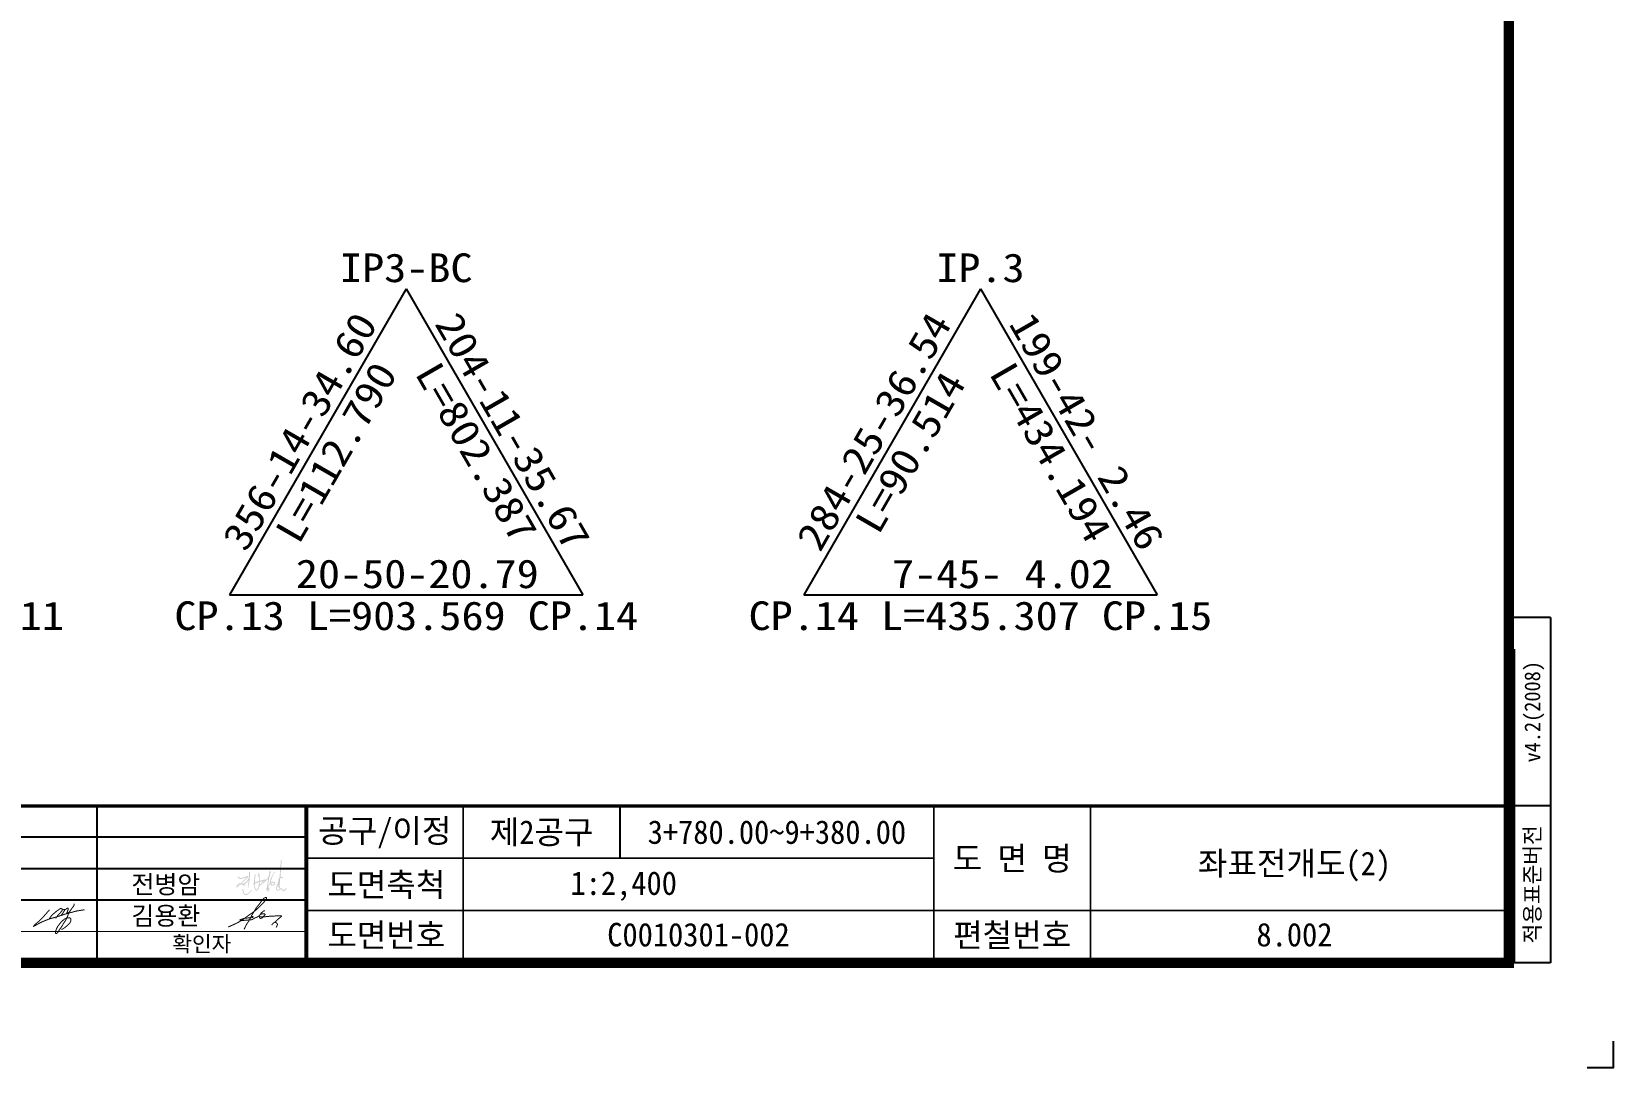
# Model space of a CAD drawing. Header units: millimetres. Extents: x 3683 to 4524, y 883 to 1477.
# Drawn here: x 4221.6 to 4524.2, y 883.3 to 1081.4 of the extents above; entities that cross this region are included whole.
import ezdxf
from ezdxf.enums import TextEntityAlignment as Align

# ---------------------------------------------------------------- set-up
doc = ezdxf.new("R2010")
doc.units = ezdxf.units.MM
for name, color, linetype in [('CA-ALGN-IPLN', 1, 'Continuous'), ('CA-ALGN-TEXT', 3, 'Continuous'), ('CA-TEXT', 3, 'Continuous'), ('CX-BORD', 3, 'Continuous'), ('CX-BORD-LIN1', 4, 'Continuous'), ('CX-BORD-LIN2', 3, 'Continuous'), ('CX-BORD-TEX2', 7, 'Continuous'), ('CX-BORD-TEX3', 6, 'Continuous'), ('CX-MISC', 2, 'Continuous')]:
    doc.layers.add(name, color=color, linetype=linetype)
doc.styles.add('RP2', font='DotumChe.ttf')
doc.styles.add('TB_TEXT', font='DotumChe.ttf')
doc.styles.add('TB_WBTXT', font='H2GTRE.TTF')
doc.styles.add('TB_WMTXT', font='DotumChe.ttf')

# ---------------------------------------------------------------- blocks, each defined once
blk = doc.blocks.new('CXBLKA1-KHCA')
at = {"layer": 'CX-BORD-TEX3'}
h = blk.add_hatch(color=256, dxfattribs=at)
h.paths.add_polyline_path([(561.18, 19.68), (561.15, 19.63), (561.07, 19.12), (560.88, 16.41), (560.66, 15.98), (560.6, 15.39), (560.35, 14.81), (560.21, 14.18), (560.3, 13.84), (560.57, 13.79), (561.17, 14.08), (561.31, 14.01), (561.49, 13.7), (561.73, 13.72), (562.18, 14.08), (562.2, 14.24), (562.13, 14.28), (561.7, 13.91), (561.56, 13.89), (561.29, 14.25), (561.05, 14.22), (560.54, 13.95), (560.4, 13.98), (560.39, 14.28), (560.53, 14.8), (560.59, 14.88), (560.61, 14.81), (560.64, 14.48), (560.81, 14.22), (560.89, 14.22), (560.93, 14.3), (560.87, 14.49), (560.96, 15.86), (561.02, 16.27), (561.2, 16.25), (561.41, 16.18), (561.51, 16.12), (561.58, 16.24), (561.4, 16.4), (561.21, 16.45), (561.05, 16.44), (561.19, 18.6), (561.31, 19.6), (561.23, 19.67)])
h.paths.add_polyline_path([(559.57, 15.36), (559.51, 15.32), (559.23, 15.19), (559.29, 15.09), (559.44, 14.95), (559.66, 14.94), (559.82, 15.11), (559.82, 15.32), (559.71, 15.36)], flags=16)
h.paths.add_polyline_path([(558.67, 14.1), (558.61, 14.03), (558.55, 14.06), (558.52, 14.01), (558.59, 13.89), (558.64, 13.84), (558.69, 13.92), (558.74, 14.07), (558.73, 14.17)], flags=16)
h.paths.add_polyline_path([(557.28, 15.56), (557.09, 15.51), (557.08, 15.1), (557.05, 15.09), (557.05, 14.98), (557.17, 15), (557.94, 15.5), (558.1, 15.69), (558.02, 15.71), (557.97, 15.66), (557.86, 15.67), (557.58, 15.35), (557.45, 15.28), (557.4, 15.33), (557.55, 15.61), (557.49, 15.63)], flags=16)
h.paths.add_polyline_path([(556.14, 15.1), (556.16, 15.2), (556.28, 15.19), (556.9, 15.46), (556.93, 15.23), (556.83, 14.51), (556.58, 14.02), (556.42, 13.97), (556.27, 14.14), (556.13, 14.68)], flags=16)
h.paths.add_polyline_path([(556.27, 16.9), (556.16, 16.99), (556.11, 16.89), (556.02, 15.96), (555.97, 15.24), (555.78, 15.15), (555.88, 15.02), (555.96, 15.04), (556.03, 14.3), (556.28, 13.85), (556.57, 13.81), (556.92, 14.26), (557.02, 14.71), (557.97, 15.36), (558.7, 16.11), (558.54, 14.98), (558.49, 14.61), (558.37, 14.3), (558.36, 13.92), (558.56, 13.7), (558.76, 13.7), (558.92, 13.98), (558.89, 14.41), (558.79, 14.43), (558.69, 14.39), (558.64, 14.35), (558.62, 14.41), (558.65, 14.54), (559.02, 15), (559.03, 15.05), (559.15, 15.07), (559.24, 14.89), (559.41, 14.77), (559.81, 14.85), (559.99, 15.09), (559.97, 15.34), (559.77, 15.52), (559.44, 15.48), (559.22, 15.37), (559.22, 15.72), (559.7, 16.95), (559.96, 17.25), (559.96, 17.4), (560.09, 17.58), (560, 17.56), (559.5, 16.8), (559.14, 16.01), (559.07, 15.62), (559.05, 15.24), (558.71, 14.86), (558.66, 14.89), (558.88, 16.14), (559.15, 17.21), (559.13, 17.59), (559.06, 17.64), (558.96, 17.51), (558.92, 17.18), (558.81, 16.64), (558.58, 16.19), (558.26, 15.83), (558.02, 15.95), (557.8, 15.89), (557.76, 15.83), (557.41, 15.77), (557.06, 15.67), (557.02, 17.04), (556.93, 17.11), (556.83, 17.08), (556.82, 16.92), (556.75, 16.8), (556.75, 16.64), (556.9, 16.63), (556.91, 15.65), (556.14, 15.35), (556.23, 16.47)])
h.paths.add_polyline_path([(553.83, 14.15), (553.9, 14.14), (554, 13.51), (554.26, 13.13), (554.6, 13.13), (555.02, 13.4), (555.45, 13.97), (555.54, 14.06), (555.56, 13.9), (555.08, 13.28), (554.6, 12.96), (554.21, 12.97), (553.92, 13.32), (553.79, 13.61), (553.76, 14.06)])
h.paths.add_polyline_path([(553.01, 14.94), (552.99, 14.92), (552.85, 14.79), (552.84, 14.71), (552.95, 14.74), (553.26, 15.05), (553.23, 15.07), (553.12, 15.02)], flags=16)
h.paths.add_polyline_path([(552.85, 16.39), (552.85, 16.51), (553.01, 16.5), (553.06, 16.45), (553.31, 16.21), (553.57, 16.22), (554.62, 16.56), (554.83, 16.55), (554.95, 16.46), (554.86, 16.36), (554.3, 15.87), (553.62, 15.18), (553.87, 15.06), (554.54, 15.51), (555.01, 16.23), (555.05, 17.42), (555.18, 17.42), (555.23, 16.77), (554.96, 14.35), (554.88, 14.45), (554.94, 15.73), (554.52, 15.27), (554.2, 15.04), (554.24, 14.83), (554.15, 14.77), (553.53, 15.01), (553.4, 14.98), (552.66, 14.38), (552.59, 14.53), (552.72, 14.87), (553.13, 15.2), (553.5, 15.22), (554.55, 16.32), (554.51, 16.36), (553.71, 16.1), (553.31, 16.02), (553, 16.19)])
at = {"layer": 'CX-BORD-LIN1', "const_width": 2}
blk.add_lwpolyline([(796, 0), (0, 0), (0, 554), (796, 554)], close=True, dxfattribs=at)
at = {"layer": 'CX-BORD-LIN1'}
for points, const_width in [([(796, 30), (0, 30)], 0.6), ([(566, 0), (566, 30)], 0.8), ([(566, 0), (566, 30)], 0.6), ([(686, 0), (686, 30)], 0.3), ([(566, 6), (270, 6)], 0.2)]:
    blk.add_lwpolyline(points, dxfattribs=dict(at, const_width=const_width))
blk.add_lwpolyline([(526, 0), (526, 30)], dxfattribs=at)
at = {"layer": 'CX-BORD-LIN2'}
for p, q in [((804, 66.03), (796, 66.03)), ((804, 66.03), (804, 0)), ((797, 60), (797, 0)), ((804, 30), (796, 30)), ((804, 0), (797, 0))]:
    blk.add_line(p, q, dxfattribs=at)
at = {"layer": 'CX-BORD-LIN2', "const_width": 0.3}
for points in [[(596, 0), (596, 30)], [(716, 0), (716, 30)], [(686, 20), (566, 20)], [(796, 10), (566, 10)]]:
    blk.add_lwpolyline(points, dxfattribs=at)
at = {"layer": 'CX-BORD-LIN2'}
for points in [[(626, 20), (626, 30)], [(566, 24), (270, 24)], [(566, 18), (270, 18)], [(566, 12), (270, 12)]]:
    blk.add_lwpolyline(points, dxfattribs=at)
at = {"layer": 'CX-BORD-TEX3', "const_width": 0.188}
for points in [[(551.05, 6.85), (551.38, 6.99), (551.66, 7.12), (551.91, 7.23), (552.13, 7.33), (552.32, 7.42), (552.49, 7.5), (552.64, 7.57), (552.78, 7.65), (552.92, 7.72), (553.05, 7.79), (553.18, 7.86), (553.3, 7.93), (553.42, 8), (553.54, 8.07), (553.65, 8.14), (553.76, 8.21), (553.87, 8.28), (553.97, 8.35), (554.07, 8.43), (554.17, 8.5), (554.27, 8.57), (554.36, 8.65), (554.46, 8.72), (554.56, 8.8), (554.66, 8.87), (554.76, 8.94), (554.86, 9.01), (554.96, 9.09), (555.06, 9.16), (555.16, 9.23), (555.26, 9.3), (555.36, 9.36), (555.46, 9.43), (555.56, 9.5), (555.65, 9.57), (555.74, 9.63), (555.84, 9.7), (555.92, 9.76), (556.01, 9.83), (556.1, 9.89), (556.18, 9.96), (556.26, 10.03), (556.34, 10.09), (556.42, 10.16), (556.49, 10.23), (556.56, 10.29), (556.63, 10.35), (556.69, 10.42), (556.75, 10.48), (556.81, 10.53), (556.87, 10.59), (556.92, 10.65), (556.98, 10.7), (557.03, 10.76), (557.09, 10.81), (557.14, 10.87), (557.2, 10.92), (557.26, 10.98), (557.32, 11.04), (557.38, 11.09), (557.44, 11.15), (557.5, 11.21), (557.56, 11.26), (557.62, 11.32), (557.67, 11.37), (557.72, 11.43), (557.77, 11.48), (557.82, 11.54), (557.87, 11.59), (557.91, 11.64), (557.95, 11.69), (557.99, 11.74), (558.03, 11.79), (558.06, 11.84), (558.09, 11.89), (558.13, 11.93), (558.15, 11.98), (558.18, 12.02), (558.21, 12.06), (558.24, 12.1), (558.27, 12.14), (558.29, 12.17), (558.31, 12.21), (558.34, 12.24), (558.36, 12.27), (558.37, 12.3), (558.38, 12.33), (558.39, 12.35), (558.39, 12.38), (558.39, 12.41), (558.39, 12.44), (558.37, 12.46), (558.36, 12.48), (558.34, 12.5), (558.31, 12.51), (558.28, 12.52), (558.25, 12.52), (558.21, 12.51), (558.17, 12.5), (558.12, 12.48), (558.07, 12.46), (558.03, 12.44), (557.97, 12.4), (557.92, 12.37), (557.87, 12.33), (557.82, 12.29), (557.77, 12.24), (557.71, 12.19), (557.66, 12.14), (557.61, 12.08), (557.56, 12.02), (557.51, 11.96), (557.46, 11.89), (557.42, 11.83), (557.37, 11.76), (557.33, 11.7), (557.28, 11.63), (557.24, 11.56), (557.19, 11.5), (557.15, 11.43), (557.1, 11.37), (557.06, 11.31), (557.01, 11.25), (556.97, 11.2), (556.92, 11.14), (556.87, 11.08), (556.82, 11.02), (556.78, 10.96), (556.73, 10.9), (556.68, 10.84), (556.63, 10.78), (556.58, 10.71), (556.53, 10.64), (556.47, 10.57), (556.42, 10.49), (556.37, 10.41), (556.31, 10.32), (556.25, 10.23), (556.19, 10.14), (556.14, 10.05), (556.08, 9.95), (556.02, 9.86), (555.97, 9.76), (555.91, 9.67), (555.86, 9.58), (555.81, 9.5), (555.76, 9.41), (555.71, 9.33), (555.66, 9.25), (555.61, 9.16), (555.56, 9.08), (555.51, 8.99), (555.47, 8.89), (555.42, 8.8), (555.37, 8.7), (555.31, 8.59), (555.26, 8.49), (555.2, 8.38), (555.14, 8.27), (555.08, 8.17), (555.01, 8.06), (554.95, 7.95), (554.88, 7.84), (554.81, 7.74), (554.74, 7.64), (554.68, 7.55), (554.62, 7.46), (554.57, 7.38), (554.53, 7.31), (554.49, 7.25), (554.46, 7.2), (554.44, 7.14), (554.41, 7.09), (554.39, 7.04), (554.36, 6.98), (554.33, 6.92), (554.3, 6.86), (554.27, 6.78), (554.24, 6.71), (554.2, 6.64), (554.16, 6.57), (554.13, 6.5), (554.09, 6.44), (554.06, 6.39)], [(516.86, 10.14), (516.64, 9.89), (516.46, 9.68), (516.31, 9.51), (516.19, 9.38), (516.09, 9.26), (516.01, 9.17), (515.94, 9.09), (515.88, 9.02), (515.81, 8.95), (515.75, 8.88), (515.69, 8.82), (515.62, 8.75), (515.56, 8.69), (515.49, 8.63), (515.43, 8.56), (515.37, 8.5), (515.31, 8.44), (515.24, 8.38), (515.18, 8.31), (515.12, 8.25), (515.07, 8.19), (515.01, 8.14), (514.95, 8.08), (514.9, 8.03), (514.85, 7.98), (514.81, 7.93), (514.76, 7.89), (514.72, 7.85), (514.67, 7.81), (514.62, 7.77), (514.57, 7.73), (514.52, 7.68), (514.47, 7.64), (514.42, 7.59), (514.36, 7.55), (514.3, 7.5), (514.25, 7.46), (514.19, 7.41), (514.14, 7.37), (514.1, 7.32), (514.05, 7.28), (514.02, 7.24), (513.98, 7.2), (513.95, 7.17), (513.92, 7.13), (513.9, 7.1), (513.87, 7.07), (513.85, 7.04), (513.82, 7.01), (513.8, 6.99), (513.78, 6.97), (513.77, 6.96), (513.77, 6.95), (513.78, 6.95), (513.8, 6.96), (513.84, 6.98), (513.89, 7.01), (513.96, 7.04), (514.05, 7.09), (514.14, 7.14), (514.24, 7.19), (514.35, 7.25), (514.46, 7.31), (514.57, 7.38), (514.69, 7.44), (514.8, 7.5), (514.91, 7.56), (515.02, 7.62), (515.13, 7.68), (515.23, 7.73), (515.34, 7.78), (515.44, 7.83), (515.54, 7.88), (515.64, 7.92), (515.74, 7.96), (515.84, 8), (515.94, 8.04), (516.04, 8.08), (516.13, 8.11), (516.23, 8.15), (516.33, 8.19), (516.43, 8.23), (516.54, 8.27), (516.64, 8.31), (516.74, 8.35), (516.85, 8.39), (516.96, 8.43), (517.07, 8.46), (517.18, 8.5), (517.29, 8.53), (517.41, 8.56), (517.52, 8.59), (517.64, 8.62), (517.76, 8.66), (517.89, 8.69), (518.02, 8.73), (518.15, 8.76), (518.28, 8.8), (518.42, 8.84), (518.56, 8.89), (518.69, 8.93), (518.83, 8.97), (518.96, 9.02), (519.09, 9.06), (519.22, 9.1), (519.34, 9.14), (519.46, 9.19), (519.59, 9.23), (519.71, 9.27), (519.83, 9.31), (519.96, 9.34), (520.09, 9.38), (520.22, 9.42), (520.36, 9.46), (520.49, 9.49), (520.63, 9.53), (520.77, 9.57), (520.9, 9.6), (521.03, 9.63), (521.15, 9.67), (521.27, 9.7), (521.38, 9.73), (521.48, 9.76), (521.59, 9.79), (521.69, 9.82), (521.79, 9.84), (521.9, 9.87), (522.01, 9.89), (522.13, 9.92), (522.26, 9.94), (522.4, 9.97), (522.57, 10), (522.76, 10.03), (522.99, 10.06), (523.25, 10.1), (523.56, 10.14)], [(516.76, 8.32), (516.88, 8.51), (516.99, 8.67), (517.09, 8.81), (517.18, 8.92), (517.26, 9.02), (517.33, 9.1), (517.4, 9.16), (517.46, 9.22), (517.52, 9.27), (517.57, 9.32), (517.62, 9.37), (517.67, 9.41), (517.72, 9.45), (517.77, 9.49), (517.81, 9.53), (517.86, 9.57), (517.91, 9.62), (517.96, 9.66), (518.02, 9.71), (518.07, 9.75), (518.12, 9.8), (518.18, 9.84), (518.23, 9.88), (518.28, 9.92), (518.33, 9.96), (518.38, 9.99), (518.42, 10.02), (518.47, 10.05), (518.51, 10.08), (518.55, 10.11), (518.59, 10.14), (518.63, 10.16), (518.67, 10.19), (518.7, 10.22), (518.74, 10.24), (518.77, 10.27), (518.8, 10.29), (518.84, 10.31), (518.87, 10.33), (518.89, 10.35), (518.92, 10.37), (518.95, 10.38), (518.98, 10.39), (519, 10.4), (519.03, 10.41), (519.05, 10.41), (519.07, 10.42), (519.1, 10.42), (519.12, 10.42), (519.15, 10.41), (519.17, 10.41), (519.19, 10.4), (519.21, 10.39), (519.23, 10.37), (519.24, 10.35), (519.26, 10.33), (519.27, 10.3), (519.28, 10.27), (519.28, 10.24), (519.28, 10.2), (519.28, 10.17), (519.28, 10.13), (519.27, 10.09), (519.26, 10.06), (519.25, 10.02), (519.23, 9.99), (519.22, 9.95), (519.2, 9.92), (519.18, 9.89), (519.15, 9.85), (519.13, 9.82), (519.1, 9.79), (519.08, 9.75), (519.05, 9.71), (519.02, 9.68), (518.99, 9.64), (518.96, 9.6), (518.93, 9.56), (518.9, 9.53), (518.86, 9.49), (518.83, 9.45), (518.79, 9.42), (518.76, 9.38), (518.72, 9.34), (518.69, 9.31), (518.65, 9.27), (518.62, 9.24), (518.58, 9.2), (518.55, 9.16), (518.51, 9.12), (518.48, 9.08), (518.44, 9.05), (518.41, 9.01), (518.38, 8.96), (518.34, 8.92), (518.3, 8.88), (518.27, 8.83), (518.23, 8.79), (518.2, 8.74), (518.16, 8.69), (518.13, 8.64), (518.11, 8.59), (518.09, 8.53), (518.07, 8.47)], [(520.53, 9.59), (520.49, 9.4), (520.44, 9.24), (520.39, 9.09), (520.34, 8.97), (520.3, 8.86), (520.25, 8.76), (520.21, 8.68), (520.17, 8.59), (520.13, 8.52), (520.09, 8.44), (520.06, 8.37), (520.03, 8.31), (519.99, 8.24), (519.96, 8.18), (519.93, 8.12), (519.89, 8.06), (519.86, 8), (519.83, 7.95), (519.79, 7.9), (519.76, 7.85), (519.73, 7.79), (519.69, 7.74), (519.65, 7.69), (519.62, 7.63), (519.58, 7.58), (519.55, 7.52), (519.51, 7.46), (519.47, 7.4), (519.44, 7.34), (519.4, 7.28), (519.37, 7.22), (519.33, 7.17), (519.3, 7.11), (519.27, 7.06), (519.24, 7), (519.2, 6.95), (519.17, 6.9), (519.14, 6.85), (519.11, 6.81), (519.08, 6.76), (519.05, 6.72), (519.02, 6.68), (518.99, 6.64), (518.96, 6.6), (518.93, 6.56), (518.9, 6.52), (518.87, 6.48), (518.84, 6.44), (518.81, 6.39), (518.78, 6.35), (518.75, 6.3), (518.72, 6.26), (518.69, 6.22), (518.66, 6.17), (518.64, 6.13), (518.61, 6.09), (518.59, 6.05), (518.57, 6.02), (518.55, 5.98), (518.53, 5.95), (518.51, 5.92), (518.49, 5.89), (518.47, 5.86), (518.45, 5.83), (518.43, 5.8), (518.4, 5.77), (518.37, 5.74), (518.35, 5.71), (518.32, 5.69), (518.29, 5.67), (518.26, 5.65), (518.24, 5.63), (518.21, 5.61), (518.18, 5.6), (518.16, 5.59), (518.13, 5.59), (518.11, 5.59), (518.09, 5.6), (518.07, 5.61), (518.05, 5.62), (518.04, 5.64), (518.03, 5.67), (518.02, 5.7), (518.01, 5.74), (518, 5.78), (518, 5.82), (518, 5.87), (518.01, 5.92), (518.02, 5.98), (518.04, 6.04), (518.06, 6.1), (518.08, 6.16), (518.1, 6.22), (518.13, 6.29), (518.15, 6.36), (518.18, 6.43), (518.21, 6.5), (518.24, 6.57), (518.27, 6.64), (518.31, 6.71), (518.34, 6.77), (518.37, 6.84), (518.4, 6.9), (518.44, 6.96), (518.47, 7.01), (518.5, 7.06), (518.53, 7.11), (518.57, 7.15), (518.6, 7.2), (518.64, 7.24), (518.67, 7.28), (518.71, 7.33), (518.74, 7.37), (518.78, 7.42), (518.82, 7.47), (518.86, 7.51), (518.9, 7.56), (518.94, 7.61), (518.98, 7.66), (519.02, 7.71), (519.06, 7.75), (519.11, 7.8), (519.15, 7.84), (519.2, 7.89), (519.24, 7.93), (519.29, 7.97), (519.33, 8.02), (519.38, 8.06), (519.42, 8.1), (519.47, 8.15), (519.52, 8.19), (519.56, 8.23), (519.61, 8.27), (519.66, 8.31), (519.71, 8.35), (519.76, 8.38), (519.81, 8.41), (519.87, 8.44), (519.92, 8.46), (519.98, 8.48), (520.03, 8.5), (520.09, 8.52), (520.14, 8.54), (520.19, 8.55), (520.24, 8.57), (520.29, 8.58), (520.34, 8.6), (520.39, 8.61), (520.43, 8.61), (520.48, 8.62), (520.53, 8.62), (520.57, 8.62), (520.62, 8.61), (520.67, 8.6), (520.71, 8.59), (520.76, 8.57), (520.8, 8.55), (520.84, 8.52), (520.87, 8.5), (520.9, 8.47), (520.92, 8.44), (520.94, 8.4), (520.95, 8.37), (520.96, 8.33), (520.97, 8.29), (520.97, 8.25), (520.97, 8.21), (520.96, 8.17), (520.96, 8.13), (520.95, 8.09), (520.94, 8.05), (520.93, 8), (520.92, 7.96), (520.91, 7.92), (520.9, 7.88), (520.88, 7.85), (520.86, 7.81), (520.84, 7.77), (520.82, 7.74), (520.8, 7.71), (520.78, 7.67), (520.76, 7.64), (520.73, 7.61), (520.71, 7.58), (520.68, 7.54), (520.65, 7.51), (520.62, 7.48), (520.59, 7.44), (520.55, 7.41), (520.52, 7.37), (520.49, 7.34), (520.45, 7.3), (520.42, 7.27), (520.38, 7.24), (520.35, 7.2), (520.31, 7.17), (520.27, 7.13), (520.23, 7.1), (520.2, 7.07), (520.16, 7.03), (520.12, 7), (520.08, 6.97), (520.04, 6.94), (520.01, 6.91), (519.97, 6.89), (519.93, 6.86), (519.9, 6.83), (519.86, 6.8), (519.83, 6.78), (519.8, 6.75), (519.77, 6.72), (519.73, 6.7), (519.7, 6.67), (519.67, 6.64), (519.64, 6.62), (519.6, 6.59), (519.57, 6.56), (519.53, 6.54), (519.48, 6.51), (519.43, 6.49), (519.37, 6.46), (519.3, 6.43), (519.22, 6.41), (519.13, 6.38)], [(519.29, 10.06), (519.37, 10.1), (519.43, 10.14), (519.5, 10.16), (519.55, 10.18), (519.6, 10.19), (519.65, 10.19), (519.69, 10.19), (519.72, 10.19), (519.75, 10.19), (519.77, 10.18), (519.79, 10.17), (519.8, 10.16), (519.8, 10.15), (519.81, 10.14), (519.8, 10.12), (519.79, 10.09), (519.77, 10.06), (519.75, 10.03), (519.73, 9.99), (519.7, 9.95), (519.68, 9.91), (519.65, 9.87), (519.62, 9.83), (519.59, 9.79), (519.57, 9.75), (519.54, 9.71), (519.52, 9.68), (519.5, 9.64), (519.48, 9.61), (519.46, 9.57), (519.43, 9.53), (519.41, 9.49), (519.38, 9.45), (519.35, 9.41), (519.32, 9.36), (519.28, 9.31), (519.23, 9.25), (519.17, 9.18), (519.1, 9.11), (519.01, 9.03)], [(519.85, 10.15), (519.97, 10.24), (520.07, 10.32), (520.15, 10.38), (520.21, 10.42), (520.26, 10.46), (520.3, 10.47), (520.33, 10.48), (520.36, 10.48), (520.38, 10.47), (520.4, 10.46), (520.41, 10.44), (520.42, 10.41), (520.43, 10.38), (520.44, 10.35), (520.44, 10.31), (520.44, 10.27), (520.43, 10.23), (520.42, 10.19), (520.41, 10.15), (520.39, 10.1), (520.38, 10.06), (520.36, 10.02), (520.35, 9.98), (520.33, 9.94), (520.32, 9.9), (520.31, 9.86), (520.3, 9.83), (520.28, 9.79), (520.27, 9.76), (520.26, 9.72), (520.25, 9.69), (520.23, 9.66), (520.22, 9.63), (520.21, 9.6), (520.19, 9.57), (520.18, 9.55), (520.18, 9.52), (520.18, 9.51), (520.19, 9.5), (520.21, 9.49), (520.23, 9.49), (520.27, 9.5), (520.31, 9.51), (520.36, 9.53), (520.42, 9.56), (520.47, 9.59), (520.53, 9.63), (520.58, 9.67), (520.63, 9.72), (520.68, 9.77), (520.72, 9.82), (520.77, 9.88), (520.81, 9.94), (520.85, 9.99), (520.88, 10.05), (520.92, 10.1), (520.96, 10.15), (520.99, 10.2), (521.02, 10.25), (521.06, 10.3), (521.09, 10.34), (521.12, 10.38), (521.15, 10.42), (521.18, 10.46), (521.21, 10.5), (521.23, 10.53), (521.26, 10.57), (521.29, 10.6), (521.32, 10.64), (521.35, 10.68), (521.38, 10.72), (521.41, 10.77), (521.45, 10.82), (521.48, 10.87), (521.52, 10.93), (521.55, 11), (521.58, 11.07), (521.59, 11.14), (521.6, 11.23), (521.59, 11.31)], [(555.52, 8.6), (555.66, 8.65), (555.75, 8.7), (555.81, 8.74), (555.83, 8.77), (555.82, 8.8), (555.8, 8.82), (555.76, 8.83), (555.7, 8.83), (555.65, 8.82), (555.59, 8.8), (555.52, 8.78), (555.45, 8.75), (555.38, 8.72), (555.31, 8.69), (555.24, 8.66), (555.16, 8.63), (555.08, 8.61), (555.01, 8.6), (554.93, 8.59), (554.85, 8.58), (554.77, 8.57), (554.7, 8.57), (554.62, 8.56), (554.55, 8.56), (554.49, 8.55), (554.42, 8.54), (554.36, 8.54), (554.3, 8.52), (554.24, 8.51), (554.18, 8.5), (554.12, 8.48), (554.06, 8.47), (553.99, 8.45), (553.92, 8.43), (553.86, 8.41), (553.79, 8.39), (553.72, 8.36), (553.65, 8.34), (553.58, 8.32), (553.52, 8.3), (553.46, 8.28), (553.41, 8.26), (553.36, 8.25), (553.32, 8.23), (553.29, 8.21), (553.27, 8.2), (553.26, 8.19), (553.27, 8.17), (553.29, 8.16), (553.32, 8.14), (553.37, 8.13), (553.42, 8.12), (553.49, 8.11), (553.56, 8.1), (553.65, 8.1), (553.73, 8.09), (553.82, 8.1), (553.92, 8.1), (554.02, 8.11), (554.11, 8.12), (554.21, 8.13), (554.31, 8.14), (554.4, 8.15), (554.49, 8.16), (554.58, 8.16), (554.66, 8.17), (554.74, 8.18), (554.81, 8.18), (554.88, 8.19), (554.96, 8.19), (555.03, 8.2), (555.1, 8.2), (555.17, 8.21), (555.24, 8.22), (555.31, 8.22), (555.38, 8.23), (555.45, 8.24), (555.51, 8.25), (555.57, 8.27), (555.63, 8.29), (555.68, 8.3), (555.72, 8.33), (555.77, 8.35), (555.81, 8.37), (555.84, 8.4), (555.88, 8.43), (555.93, 8.45), (555.97, 8.48), (556.02, 8.51), (556.08, 8.53), (556.14, 8.56), (556.2, 8.59), (556.26, 8.61), (556.32, 8.64), (556.38, 8.66), (556.44, 8.69), (556.5, 8.71), (556.56, 8.74), (556.61, 8.76), (556.66, 8.79), (556.72, 8.82), (556.77, 8.86), (556.82, 8.89), (556.87, 8.93), (556.92, 8.97), (556.97, 9.02), (557.02, 9.07), (557.06, 9.12), (557.11, 9.17), (557.15, 9.22), (557.19, 9.26), (557.22, 9.31), (557.25, 9.35), (557.28, 9.39), (557.3, 9.42), (557.32, 9.45), (557.34, 9.48), (557.36, 9.51), (557.38, 9.53), (557.4, 9.56), (557.42, 9.58), (557.45, 9.6), (557.48, 9.62), (557.5, 9.64), (557.53, 9.66), (557.57, 9.69), (557.6, 9.72), (557.64, 9.75), (557.68, 9.79), (557.72, 9.83), (557.77, 9.87), (557.82, 9.91), (557.88, 9.94), (557.95, 9.95), (558.02, 9.96), (558.1, 9.95)], [(557.15, 9.21), (557.28, 9.27), (557.4, 9.32), (557.51, 9.35), (557.61, 9.38), (557.7, 9.39), (557.77, 9.39), (557.84, 9.39), (557.89, 9.38), (557.94, 9.38), (557.98, 9.37), (558.01, 9.35), (558.04, 9.34), (558.06, 9.33), (558.08, 9.31), (558.08, 9.3), (558.09, 9.28), (558.09, 9.26), (558.09, 9.24), (558.09, 9.22), (558.08, 9.2), (558.06, 9.18), (558.05, 9.15), (558.03, 9.13), (558.01, 9.1), (557.98, 9.07), (557.96, 9.04), (557.93, 9), (557.9, 8.97), (557.86, 8.94), (557.83, 8.9), (557.79, 8.86), (557.76, 8.83), (557.73, 8.79), (557.69, 8.75), (557.66, 8.71), (557.63, 8.68), (557.59, 8.64), (557.55, 8.61), (557.52, 8.58), (557.48, 8.56), (557.44, 8.54), (557.4, 8.52), (557.36, 8.51), (557.31, 8.5), (557.27, 8.5), (557.23, 8.5), (557.19, 8.51), (557.16, 8.52), (557.13, 8.55), (557.1, 8.57), (557.07, 8.61), (557.05, 8.65), (557.03, 8.7), (557.01, 8.76), (556.99, 8.84), (556.98, 8.92)], [(557.07, 8.8), (557.34, 8.8), (557.56, 8.8), (557.75, 8.81), (557.91, 8.81), (558.05, 8.82), (558.16, 8.82), (558.26, 8.83), (558.35, 8.84), (558.44, 8.85), (558.52, 8.85), (558.6, 8.86), (558.68, 8.87), (558.76, 8.88), (558.83, 8.89), (558.9, 8.9), (558.97, 8.9), (559.04, 8.91), (559.11, 8.91), (559.18, 8.91), (559.25, 8.92), (559.32, 8.92), (559.39, 8.92), (559.46, 8.92), (559.54, 8.93), (559.62, 8.93), (559.7, 8.93), (559.78, 8.94), (559.86, 8.95), (559.94, 8.95), (560.02, 8.96), (560.1, 8.96), (560.17, 8.97), (560.24, 8.97), (560.31, 8.98), (560.37, 8.98), (560.43, 8.99), (560.48, 8.99), (560.53, 8.99), (560.57, 8.99), (560.61, 9), (560.64, 9), (560.68, 9), (560.71, 9), (560.74, 9), (560.76, 9), (560.79, 9), (560.82, 9), (560.85, 9), (560.89, 9), (560.92, 9), (560.96, 9), (561, 9), (561.03, 9), (561.07, 9), (561.1, 9), (561.13, 8.99), (561.16, 8.99), (561.19, 8.98), (561.21, 8.98), (561.23, 8.97), (561.24, 8.96), (561.24, 8.94), (561.24, 8.93), (561.23, 8.91), (561.21, 8.88), (561.19, 8.86), (561.16, 8.83), (561.13, 8.8), (561.09, 8.76), (561.05, 8.73), (561.01, 8.69), (560.96, 8.66), (560.92, 8.62), (560.87, 8.59), (560.83, 8.55), (560.78, 8.51), (560.74, 8.48), (560.69, 8.44), (560.65, 8.4), (560.6, 8.37), (560.56, 8.33), (560.52, 8.29), (560.48, 8.25), (560.44, 8.21), (560.4, 8.18), (560.36, 8.14), (560.32, 8.1), (560.29, 8.07), (560.25, 8.03), (560.22, 8), (560.18, 7.96), (560.15, 7.93), (560.12, 7.9), (560.08, 7.87), (560.05, 7.84), (560.02, 7.82), (559.98, 7.79), (559.95, 7.77), (559.91, 7.75), (559.88, 7.72), (559.84, 7.7), (559.8, 7.68), (559.76, 7.65), (559.72, 7.62), (559.68, 7.59), (559.64, 7.55), (559.6, 7.51), (559.56, 7.46), (559.51, 7.41), (559.46, 7.35), (559.41, 7.28), (559.36, 7.2)], [(560, 7.81), (560.17, 7.7), (560.29, 7.61), (560.38, 7.53), (560.43, 7.46), (560.45, 7.4), (560.46, 7.35), (560.45, 7.3), (560.44, 7.25), (560.42, 7.21), (560.41, 7.17), (560.39, 7.12), (560.37, 7.07), (560.34, 7.01), (560.3, 6.94), (560.25, 6.85), (560.19, 6.75)]]:
    blk.add_lwpolyline(points, dxfattribs=at)
at = {"layer": 'CX-MISC'}
blk.add_lwpolyline([(811, -20), (816, -20), (816, -15)], dxfattribs=at)
at = {"layer": 'CX-BORD-LIN1', "style": 'TB_TEXT'}
for tag, height, p in [('TR_RNUM4', 3, (285.11, 26.64)), ('TR_RDAT4', 3.5, (317.5, 27)), ('TR_DGN4', 3.5, (459.12, 27)), ('TR_CHK4', 3.5, (499.12, 27)), ('TR_APP4', 3.5, (539.12, 27)), ('TR_RNUM3', 3, (285.11, 20.64)), ('TR_RDAT3', 3.5, (317.5, 21)), ('TR_DGN3', 3.5, (459.12, 21)), ('TR_CHK3', 3.5, (499.12, 21)), ('TR_APP3', 3.5, (539.12, 21)), ('TR_RNUM2', 3, (285.11, 14.64)), ('TR_RDAT2', 3.5, (317.5, 15)), ('TR_DGN2', 3.5, (459.12, 15)), ('TR_CHK2', 3.5, (499.12, 15)), ('TR_APP2', 3.5, (539.12, 15)), ('TR_RNUM1', 3, (285.11, 8.64)), ('TR_RDAT1', 3.5, (317.5, 9)), ('TR_DGN1', 3.5, (459.12, 9)), ('TR_CHK1', 3.5, (499.12, 9)), ('TR_APP1', 3.5, (539.12, 9))]:
    blk.add_attdef(tag, text='', height=height, dxfattribs=at).set_placement(p, align=Align.MIDDLE_CENTER)
for tag, p in [('TR_RCON4', (342.3, 27)), ('TR_RCON3', (342.3, 21)), ('TR_RCON2', (342.3, 15)), ('TR_RCON1', (342.3, 9))]:
    blk.add_attdef(tag, text='', height=3.5, dxfattribs=at).set_placement(p, align=Align.MIDDLE_LEFT)
at = {"layer": 'CX-BORD-LIN2', "style": 'TB_TEXT'}
blk.add_text('적용표준버전', height=3, rotation=90, dxfattribs=at).set_placement((800.5, 15), align=Align.MIDDLE_CENTER)
blk.add_attdef('TD_VERSION', text='', height=3, rotation=90, dxfattribs=at).set_placement((800.5, 48.01), align=Align.MIDDLE_CENTER)
at = {"layer": 'CX-BORD-TEX2', "style": 'TB_WMTXT'}
for tag, height, p in [('TB_CNAME', 5, (15.34, 531.83)), ('TB_CSCOP', 4, (16.63, 523.83))]:
    blk.add_attdef(tag, text='', height=height, dxfattribs=at).set_placement(p, align=Align.BOTTOM_LEFT)
at = {"layer": 'CX-BORD-TEX2', "style": 'TB_WBTXT'}
for tag, height, p in [('TB_MTITIL', 10, (398, 533.33)), ('TB_STITL', 7, (398, 518.33))]:
    blk.add_attdef(tag, text='', height=height, dxfattribs=at).set_placement(p, align=Align.MIDDLE_CENTER)
at = {"layer": 'CX-BORD-TEX3', "style": 'TB_TEXT'}
for s, height, p in [('공구/이정', 4.5, (581, 25)), ('도 면 명', 4.5, (701, 20)), ('도면축척', 4.5, (581.29, 15)), ('도면번호', 4.5, (581.29, 5.39)), ('편철번호', 4.5, (701, 5.39)), ('확인자', 3, (546, 3.66))]:
    blk.add_text(s, height=height, dxfattribs=at).set_placement(p, align=Align.MIDDLE)
for tag, height, p in [('TD_DCOMP', 4.5, (217.5, 25)), ('TD_CSECT', 4.5, (611, 25)), ('TD_CDIST', 4.5, (656, 25)), ('TD_DNAME_TOP', 4.5, (755, 25)), ('TD_DNAME_MAIN', 4.5, (755, 19.01)), ('TD_CCOMP', 4.5, (217.5, 15)), ('TD_HSCAL', 4.5, (626.7, 15.24)), ('TD_VSCAL', 4.5, (655.78, 15.24)), ('TD_DNAME_BOT', 3, (755, 13.65)), ('TD_CNAME', 5, (65, 5.75)), ('TD_FIELD', 4.5, (182.5, 5.53)), ('TD_CSTEP', 4.5, (253.24, 5.53)), ('TD_DWGCODE', 4.5, (641, 5.39)), ('TD_DWGNO', 4.5, (755, 5.39))]:
    blk.add_attdef(tag, text='', height=height, dxfattribs=at).set_placement(p, align=Align.MIDDLE_CENTER)

msp = doc.modelspace()

# ---------------------------------------------------------------- linework, layer by layer
at = {"layer": 'CA-ALGN-IPLN', "linetype": 'Continuous'}
for p, q in [((4293.3, 1032.24), (4259.51, 973.71)), ((4293.3, 1032.24), (4327.1, 973.71)), ((4403.13, 1032.24), (4369.34, 973.71)), ((4403.13, 1032.24), (4436.92, 973.71)), ((4259.51, 973.71), (4327.1, 973.71)), ((4369.34, 973.71), (4436.92, 973.71))]:
    msp.add_line(p, q, dxfattribs=at)

# ---------------------------------------------------------------- block references
at = {"layer": 'CX-BORD'}
ref = msp.add_blockref('CXBLKA1-KHCA', (3708.2, 903.32), dxfattribs=at)
ref.add_attrib('TD_DNAME_MAIN', '좌표전개도(2)', dxfattribs={"layer": 'CX-BORD-TEX3', "height": 4.5, "style": 'TB_TEXT'}).set_placement((4463.2, 922.33), align=Align.MIDDLE_CENTER)
ref.add_attrib('TD_CSECT', '제2공구', dxfattribs={"layer": 'CX-BORD-TEX3', "height": 4.5, "style": 'TB_TEXT'}).set_placement((4319.2, 928.32), align=Align.MIDDLE_CENTER)
ref.add_attrib('TD_CDIST', '3+780.00~9+380.00', dxfattribs={"layer": 'CX-BORD-TEX3', "height": 4.5, "style": 'TB_TEXT'}).set_placement((4364.2, 928.32), align=Align.MIDDLE_CENTER)
ref.add_attrib('TD_HSCAL', '1:2,400', dxfattribs={"layer": 'CX-BORD-TEX3', "height": 4.5, "style": 'TB_TEXT'}).set_placement((4334.9, 918.56), align=Align.MIDDLE_CENTER)
ref.add_attrib('TR_APP1', '김용환', dxfattribs={"layer": 'CX-BORD-LIN1', "height": 3.5, "style": 'TB_TEXT'}).set_placement((4247.32, 912.32), align=Align.MIDDLE_CENTER)
ref.add_attrib('TR_APP2', '전병암', dxfattribs={"layer": 'CX-BORD-LIN1', "height": 3.5, "style": 'TB_TEXT'}).set_placement((4247.32, 918.32), align=Align.MIDDLE_CENTER)
ref.add_attrib('TD_DWGNO', '8.002', dxfattribs={"layer": 'CX-BORD-TEX3', "height": 4.5, "style": 'TB_TEXT'}).set_placement((4463.2, 908.71), align=Align.MIDDLE_CENTER)
ref.add_attrib('TD_DWGCODE', 'C0010301-002', dxfattribs={"layer": 'CX-BORD-TEX3', "height": 4.5, "style": 'TB_TEXT'}).set_placement((4349.2, 908.71), align=Align.MIDDLE_CENTER)
ref.add_attrib('TD_VERSION', 'v4.2(2008)', dxfattribs={"layer": 'CX-BORD-LIN2', "height": 3, "rotation": 90, "style": 'TB_TEXT'}).set_placement((4508.7, 951.34), align=Align.MIDDLE_CENTER)

# ---------------------------------------------------------------- texts
at = {"layer": 'CA-ALGN-TEXT', "style": 'RP2'}
for s, width, p, p2 in [('IP3-BC', 0.850202, (4280.63, 1033.51), (4305.98, 1033.51)), ('IP.3', 1.153846, (4394.68, 1033.51), (4411.58, 1033.51))]:
    msp.add_text(s, height=5.491, dxfattribs=dict(at, width=width)).set_placement(p, p2, align=Align.FIT)
at = {"layer": 'CA-TEXT', "style": 'RP2'}
for s, height, rotation, width, p, p2 in [('356-14-34.60', 5.4912, 60, 0.811072, (4262.64, 981.66), (4287.98, 1025.56)), ('204-11-35.67', 5.4912, 300, 0.811072, (4298.63, 1025.56), (4323.97, 981.66)), ('284-25-36.54', 5.4912, 60, 0.807692, (4372.46, 981.66), (4397.81, 1025.56)), ('199-42- 2.46', 5.4912, 300, 0.807692, (4408.45, 1025.56), (4433.79, 981.66)), ('L=112.790', 5.491, 60, 0.855204, (4272.76, 983.14), (4291.76, 1016.06)), ('L=802.387', 5.491, 300, 0.855204, (4294.84, 1016.06), (4313.85, 983.14)), ('L=434.194', 5.491, 300, 0.850202, (4404.67, 1016.06), (4423.68, 983.14)), ('L=90.514', 5.491, 60, 0.855833, (4383.64, 984.97), (4400.53, 1014.23))]:
    msp.add_text(s, height=height, rotation=rotation, dxfattribs=dict(at, width=width)).set_placement(p, p2, align=Align.FIT)
for s, height, width, p, p2 in [(' 20-50-20.79', 5.4912, 0.811072, (4267.96, 974.98), (4318.65, 974.98)), ('  7-45- 4.02', 5.4912, 0.801017, (4377.78, 974.98), (4428.47, 974.98)), ('CP.11', 5.491, 0.973123, (4206.71, 966.96), (4227.83, 966.96)), ('CP.13', 5.491, 0.907519, (4248.95, 966.96), (4270.07, 966.96)), ('L=903.569', 5.491, 0.860264, (4274.3, 966.96), (4312.31, 966.96)), ('CP.14', 5.491, 0.897436, (4316.54, 966.96), (4337.66, 966.96)), ('CP.14', 5.491, 0.897436, (4358.78, 966.96), (4379.9, 966.96)), ('L=435.307', 5.491, 0.855204, (4384.12, 966.96), (4422.14, 966.96)), ('CP.15', 5.491, 0.907519, (4426.36, 966.96), (4447.48, 966.96))]:
    msp.add_text(s, height=height, dxfattribs=dict(at, width=width)).set_placement(p, p2, align=Align.FIT)

doc.saveas('drawing.dxf')
